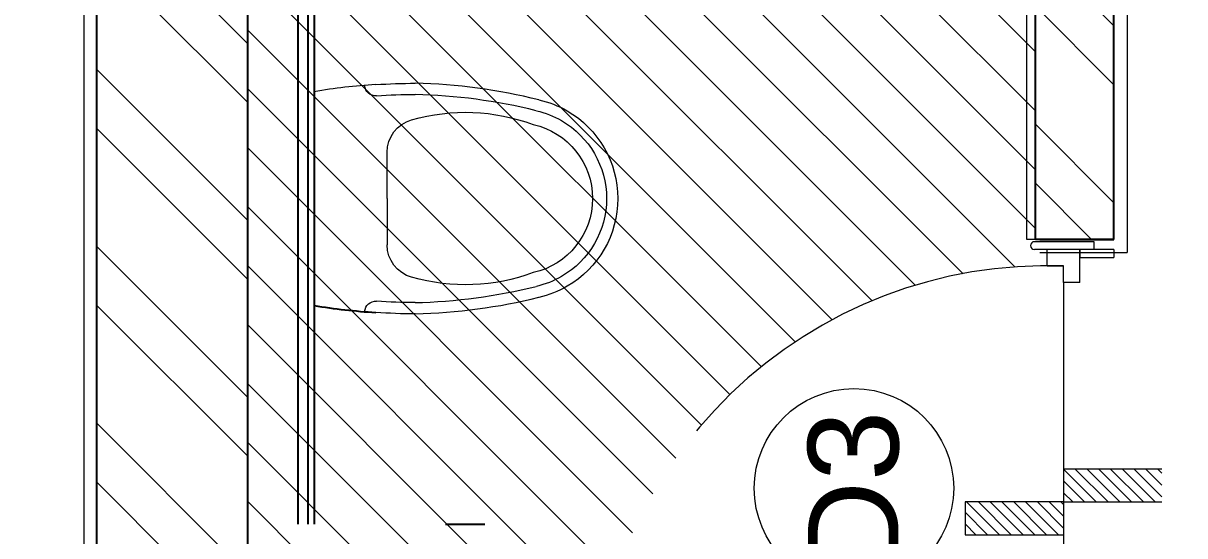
# Model space of a CAD drawing. Header units: metres. Extents: x 15463 to 32022, y 1223 to 33962.
# Drawn here: x 29499.717 to 29501.487, y 4123.404 to 4124.185 of the extents above; entities that cross this region are included whole.
import ezdxf

# ---------------------------------------------------------------- set-up
doc = ezdxf.new("R2010")
doc.units = ezdxf.units.M
doc.header["$LTSCALE"] = 0.1
doc.linetypes.add('DASHED2', pattern=[9.525, 6.35, -3.175])
for name, color, linetype, lineweight in [('DOOR', 7, 'Continuous', 20), ('HATCH', 250, 'Continuous', 13), ('LEVEL', 251, 'Continuous', 13), ('PLASTER', 252, 'Continuous', 15)]:
    doc.layers.add(name, color=color, linetype=linetype, lineweight=lineweight)
doc.styles.get("Standard").update_dxf_attribs({"font": 'arial.ttf'})

# ---------------------------------------------------------------- blocks, each defined once
blk = doc.blocks.new('xibet4')
at = {"lineweight": 20}
for p, q in [((-203.6, -182.1), (203.6, -182.1)), ((0, -321.4), (-88.1, -321.4)), ((0, -321.4), (-85.7, -321.4)), ((0, -321.4), (88.1, -321.4)), ((0, -321.4), (85.7, -321.4))]:
    blk.add_line(p, q, dxfattribs=at)
at = {"lineweight": 20, "extrusion": (0, 0, -1)}
for centre, major_axis, start_param, end_param in [((858.1, -362.9), (761.5, 761.5), 3.985561, 4.095654), ((-858.1, -362.9), (761.5, 761.5), 0.616735, 0.726828), ((865, -349.5), (767.1, 767.1), 3.684098, 3.903495), ((865, -349.5), (752, 752), 3.684098, 3.903495), ((-865, -349.5), (752, -752), -0.761903, -0.542505), ((-865, -349.5), (767.1, 767.1), 0.808894, 1.028291)]:
    blk.add_ellipse(centre, major_axis=major_axis, ratio=1, start_param=start_param, end_param=end_param, dxfattribs=at)
at = {"lineweight": 20}
for centre, major_axis, start_param, end_param in [((-217, -299.9), (15.2, 15.2), 5.430029, 6.988465), ((217, -299.9), (15.2, 15.2), 0.865517, 2.423953), ((851.8, -375), (757.6, 757.6), 2.286025, 2.356194), ((851.8, -375), (742.5, -742.5), 3.856821, 3.926991), ((-851.8, -375), (742.5, 742.5), 5.497787, 5.567957), ((-851.8, -375), (757.6, 757.6), 5.497787, 5.567957), ((-88.1, -385.7), (45.5, 45.5), 0.785398, 2.078252), ((88.1, -385.7), (45.5, -45.5), 1.063341, 2.356194), ((208.7, -470.4), (263.7, 263.7), 2.078252, 2.710479), ((-208.7, -470.4), (263.7, 263.7), 5.143503, 5.77573), ((0, -567.9), (136.4, -136.4), 4.149652, 4.45059), ((0, -567.9), (121.2, 121.2), 2.578855, 2.879793), ((0, -567.9), (102.3, -102.3), 4.149652, 5.497787), ((0, -567.9), (102.3, -102.3), 5.497787, 6.845923), ((0, -567.9), (121.2, 121.2), 4.974188, 5.275126), ((0, -567.9), (136.4, -136.4), 0.261799, 0.562737), ((0, -567.9), (121.2, 121.2), 2.879793, 3.926991), ((0, -567.9), (121.2, 121.2), 3.926991, 4.974188), ((0, -567.9), (136.4, -136.4), 4.45059, 5.497787), ((0, -567.9), (136.4, -136.4), 5.497787, 6.544985)]:
    blk.add_ellipse(centre, major_axis=major_axis, ratio=1, start_param=start_param, end_param=end_param, dxfattribs=at)

msp = doc.modelspace()

# ---------------------------------------------------------------- hatches: boundary and pattern name
at = {"layer": 'HATCH'}
h = msp.add_hatch(dxfattribs=at)
h.set_pattern_fill('ANSI32', color=256, scale=0.02, angle=90)
h.set_pattern_definition([(135, (29569.4144, 3572.19952), (-0.13470384, -0.13470384), []), (135, (29569.4144, 3572.28933), (-0.13470384, -0.13470384), [])])
h.paths.add_polyline_path([(29499.8292, 4125.1155), (29499.8292, 4119.0207), (29500.0592, 4119.0207), (29500.0592, 4119.422), (29500.0595, 4121.1856), (29500.3592, 4121.1856), (29500.3592, 4121.4156), (29500.0592, 4121.4156), (29500.0592, 4121.4156), (29500.0592, 4122.7556), (29500.3592, 4122.7556), (29500.3592, 4122.9856), (29500.0592, 4122.9856), (29500.0592, 4125.1155)])
h.paths.add_polyline_path([(29500.1292, 4118.9854), (29500.1292, 4118.8655), (29501.3792, 4118.8653), (29501.3792, 4119.0549), (29501.2593, 4119.0549), (29501.2593, 4119.0302), (29501.2592, 4118.9863), (29501.2592, 4118.9853)])
h.paths.add_polyline_path([(29500.9592, 4122.9855), (29500.9592, 4122.7555), (29501.1492, 4122.7555), (29501.1492, 4121.4155), (29500.9592, 4121.4155), (29500.9592, 4121.1855), (29501.2594, 4121.1855), (29501.2592, 4119.8552), (29501.3792, 4119.8552), (29501.3792, 4123.0558), (29501.2594, 4123.0558), (29501.2594, 4122.9855)])
h.paths.add_polyline_path([(29502.4992, 4118.9855), (29502.4992, 4119.0456), (29502.3792, 4119.0456), (29502.3792, 4118.9855), (29502.3792, 4118.3683), (29502.4992, 4118.3683), (29502.4992, 4118.8655), (29505.0092, 4118.8655), (29505.0092, 4118.9855)])
h.paths.add_polyline_path([(29505.3792, 4118.6855), (29505.3792, 4118.1465), (29505.6092, 4118.1465), (29505.6092, 4118.6855)])
h.paths.add_polyline_path([(29505.3792, 4117.1444), (29505.3792, 4116.6755), (29505.6092, 4116.6755), (29505.6092, 4117.1444)])
h.paths.add_polyline_path([(29505.3792, 4119.7597), (29505.3792, 4118.9855), (29505.6092, 4118.9855), (29505.6092, 4119.7597)])
h.paths.add_polyline_path([(29505.3792, 4122.0356), (29505.3792, 4121.2597), (29505.6092, 4121.2597), (29505.6092, 4122.0356)])
h.paths.add_polyline_path([(29504.6092, 4122.2955), (29504.6092, 4122.9005), (29504.3792, 4122.9005), (29504.3792, 4122.1855), (29502.3792, 4122.1855), (29502.3792, 4120.0456), (29502.4992, 4120.0456), (29502.4992, 4122.0655), (29505.0092, 4122.0655), (29505.0092, 4122.2955)])
h.paths.add_polyline_path([(29504.3792, 4125.1155), (29504.3792, 4124.4005), (29504.6092, 4124.4005), (29504.6092, 4125.1155)])
h.paths.add_polyline_path([(29500.4292, 4125.4155), (29500.4292, 4125.1856), (29501.2592, 4125.1855), (29501.2594, 4123.8558), (29501.3792, 4123.8558), (29501.3792, 4125.1855), (29504.0092, 4125.1855), (29504.0092, 4125.4155)])
at = {"layer": 'LEVEL'}
h = msp.add_hatch(dxfattribs=at)
h.set_pattern_fill('ANSI31', color=256, scale=0.02, angle=90)
h.set_pattern_definition([(135, (29569.414394, 3572.19952), (-0.0449012806, -0.0449012806), [])])
h.paths.add_polyline_path([(29488.2785, 4112.7406), (29488.2785, 4109.3807), (29488.6485, 4109.3807), (29489.0485, 4109.3807), (29489.0485, 4109.9098), (29489.0769, 4109.9098), (29489.0769, 4112.0816), (29489.0643, 4112.0816), (29489.0555, 4112.0816, -1), (29489.0555, 4112.0936), (29489.0485, 4112.0957), (29489.0485, 4112.7406)])
h.paths.add_polyline_path([(29488.8582, 4110.274), (29488.8582, 4109.6478), (29488.3966, 4109.6478), (29488.3966, 4110.274)], flags=16)
h.paths.add_polyline_path([(29488.2785, 4116.3606), (29488.2785, 4113.0007), (29489.0485, 4113.0007), (29489.0485, 4113.0207), (29489.0485, 4113.6456), (29489.0555, 4113.6478, -1), (29489.0555, 4113.6598), (29489.0769, 4113.6598), (29489.0769, 4115.8315), (29489.0555, 4115.8315, -1), (29489.0555, 4115.8435), (29489.0485, 4115.8456), (29489.0485, 4116.3606)])
h.paths.add_polyline_path([(29488.8526, 4113.934), (29488.8526, 4113.3077), (29488.391, 4113.3077), (29488.391, 4113.934)], flags=16)
h.paths.add_polyline_path([(29505.0092, 4103.4068), (29505.0092, 4103.4452), (29504.6092, 4103.4452), (29504.6092, 4102.8402), (29504.6021, 4102.8381, -1), (29504.6021, 4102.8261), (29504.5808, 4102.8261), (29504.5808, 4102.7961), (29504.5808, 4101.3544), (29504.6021, 4101.3544, -1), (29504.6021, 4101.3424), (29504.6092, 4101.3402), (29504.6092, 4100.5552), (29505.3792, 4100.5552), (29505.3792, 4103.4068)])
h.paths.add_polyline_path([(29505.2472, 4101.3086), (29505.2472, 4100.6823), (29504.7856, 4100.6823), (29504.7856, 4101.3086)], flags=16)
h.paths.add_polyline_path([(29504.6092, 4112.7555), (29504.6092, 4112.7203), (29504.6092, 4112.0878), (29504.6021, 4112.0856, -1), (29504.6021, 4112.0736), (29504.5808, 4112.0736), (29504.5808, 4109.9019), (29504.6021, 4109.9019, -0.414214), (29504.6081, 4109.8959), (29504.6092, 4109.9603), (29504.6092, 4109.3652), (29505.3792, 4109.3652), (29505.3792, 4112.7555)])
h.paths.add_polyline_path([(29505.2419, 4110.1777), (29505.2419, 4109.5514), (29504.7803, 4109.5514), (29504.7803, 4110.1777)], flags=16)
h.paths.add_polyline_path([(29505.0092, 4116.3755), (29504.6092, 4116.3755), (29504.6092, 4115.8529), (29504.6021, 4115.8508, -1), (29504.6021, 4115.8388), (29504.5808, 4115.8388), (29504.5808, 4113.667), (29504.6021, 4113.667, -1), (29504.6021, 4113.655), (29504.6092, 4113.6529), (29504.6092, 4112.9852), (29505.3792, 4112.9852), (29505.3792, 4116.3755)])
h.paths.add_polyline_path([(29505.253, 4113.8679), (29505.253, 4113.2416), (29504.7914, 4113.2416), (29504.7914, 4113.8679)], flags=16)
h.paths.add_polyline_path([(29504.6092, 4125.1855), (29504.6092, 4125.1155), (29504.6092, 4124.4005), (29504.6021, 4124.3983, -1), (29504.6021, 4124.3863), (29504.5808, 4124.3863), (29504.5808, 4122.9146), (29504.5934, 4122.9146), (29504.6021, 4122.9146, -1), (29504.6021, 4122.9026), (29504.6092, 4122.9005), (29504.6092, 4122.2955), (29505.0092, 4122.2955), (29505.0092, 4122.3356), (29505.3792, 4122.3356), (29505.3792, 4125.1855)])
h.paths.add_polyline_path([(29505.2257, 4123.1029), (29505.2257, 4122.4766), (29504.7641, 4122.4766), (29504.7641, 4123.1029)], flags=16)
h.paths.add_polyline_path([(29505.1754, 4122.7839), (29505.1754, 4123.0876), (29505.0263, 4123.0876), (29505.0263, 4122.7839)], flags=8)
h.paths.add_polyline_path([(29505.1754, 4122.5044), (29505.1754, 4122.8006), (29505.0263, 4122.8006), (29505.0263, 4122.5044)], flags=8)
h.paths.add_polyline_path([(29504.9556, 4122.7858), (29504.9556, 4123.1103), (29504.8108, 4123.1103), (29504.8108, 4122.7858)], flags=24)
h.paths.add_polyline_path([(29504.9556, 4122.5498), (29504.9556, 4122.7549), (29504.8108, 4122.7549), (29504.8108, 4122.5498)], flags=8)
h.paths.add_polyline_path([(29505.1278, 4123.2047), (29505.1278, 4124.3039), (29504.8906, 4124.3039), (29504.8906, 4123.2047)], flags=24)
h = msp.add_hatch(dxfattribs=at)
h.set_pattern_fill('ANSI31', color=256, scale=0.02, angle=90)
h.set_pattern_definition([(135, (29569.414394, 3844.14269), (-0.04490128, -0.04490128), [])])
edge = h.paths.add_edge_path()
edge.add_line((29500.0592, 4122.9855), (29500.0592, 4125.1155))
edge.add_line((29500.0592, 4125.1155), (29501.2593, 4125.1853))
edge.add_line((29501.2593, 4125.1853), (29501.2593, 4125.1056))
edge.add_line((29501.2593, 4125.1056), (29501.2593, 4123.8517))
edge.add_line((29501.2593, 4123.8517), (29501.2582, 4123.8517))
edge.add_arc((29501.2582, 4123.8457), 0.006, 450, 630)
edge.add_line((29501.2582, 4123.8397), (29501.2774, 4123.8397))
edge.add_line((29501.2774, 4123.8397), (29501.2774, 4123.8151))
edge.add_arc((29501.2778, 4123.1207), 0.6944, 450.0337, 540)
edge.add_line((29500.5834, 4123.1207), (29500.5834, 4123.0957))
edge.add_line((29500.5834, 4123.0957), (29501.2774, 4123.0957))
edge.add_line((29501.2774, 4123.0957), (29501.2774, 4123.0707))
edge.add_line((29501.2774, 4123.0707), (29501.2582, 4123.0707))
edge.add_arc((29501.2582, 4123.0647), 0.006, 450, 630)
edge.add_line((29501.2582, 4123.0587), (29501.2593, 4123.0587))
edge.add_line((29501.2593, 4123.0587), (29501.2593, 4122.9856))
edge.add_line((29501.2593, 4122.9856), (29500.0592, 4122.9855))
h = msp.add_hatch(dxfattribs=at)
h.set_pattern_fill('ANSI31', color=256, scale=0.004, angle=90)
h.set_pattern_definition([(135, (29569.414325, 3844.142134), (-0.0089802561, -0.0089802561), [])])
h.paths.add_polyline_path([(29501.1523, 4123.4058), (29501.1523, 4123.4558), (29501.3023, 4123.4558), (29501.3023, 4123.4058)])
h.paths.add_polyline_path([(29501.3023, 4123.4558), (29501.3023, 4123.5058), (29501.4523, 4123.5058), (29501.4523, 4123.4558)])

# ---------------------------------------------------------------- linework, layer by layer
for p, q in [((29499.8292, 4114.862), (29499.8292, 4125.4156)), ((29501.2594, 4123.8558), (29501.2592, 4125.1855)), ((29501.3792, 4123.8558), (29501.3792, 4125.1855)), ((29500.0592, 4122.9856), (29500.0592, 4125.1155)), ((29500.1356, 4125.1155), (29500.1356, 4123.422)), ((29500.1506, 4125.1155), (29500.1506, 4123.422)), ((29500.1606, 4125.1155), (29500.1606, 4123.422)), ((29500.1603, 4124.0809), (29500.1603, 4123.7551)), ((29501.3792, 4123.8558), (29501.2594, 4123.8558)), ((29501.2664, 4123.8558), (29501.3792, 4123.8558)), ((29500.3606, 4123.422), (29500.4206, 4123.422))]:
    msp.add_line(p, q)
at = {"color": 2, "true_color": 0xf1eb1f}
msp.add_lwpolyline([(29488.0485, 4122.3356), (29492.5085, 4122.3356), (29492.5085, 4119.9503), (29493.8292, 4119.9503), (29493.8292, 4117.01), (29498.0592, 4117.021), (29498.0592, 4114.862), (29499.8292, 4114.862), (29499.8292, 4125.4156), (29505.6092, 4125.4155), (29505.6092, 4100.3252), (29499.8292, 4100.3252), (29499.8292, 4107.5506), (29493.8292, 4107.5506), (29493.8292, 4105.7712), (29492.5085, 4105.7712), (29492.5085, 4103.4068), (29488.0485, 4103.4068), (29488.0485, 4122.3356)], dxfattribs=at)
msp.add_ellipse((29500.3049, 4124.6045), major_axis=(-0.6092, -0.6092), ratio=1, start_param=0.616735, end_param=0.726828)
at = {"layer": 'DOOR'}
for p, q in [((29501.3491, 4123.8523), (29501.2581, 4123.8523)), ((29501.3491, 4123.8403), (29501.3491, 4123.8523)), ((29501.3792, 4123.8403), (29501.2581, 4123.8403)), ((29501.2773, 4123.8153), (29501.2773, 4123.8403)), ((29501.3273, 4123.7903), (29501.3273, 4123.8403)), ((29501.3273, 4123.8403), (29501.3273, 4123.8283)), ((29501.3273, 4123.8283), (29501.3792, 4123.8283)), ((29501.3792, 4123.8403), (29501.3792, 4123.8283)), ((29501.2773, 4123.8153), (29501.3023, 4123.8153)), ((29501.3023, 4123.7903), (29501.3023, 4123.8153)), ((29501.3273, 4123.7903), (29501.3023, 4123.7903))]:
    msp.add_line(p, q, dxfattribs=at)
msp.add_arc((29501.2581, 4123.8463), 0.006, 90, 270, dxfattribs=at)
at = {"layer": 'DOOR', "linetype": 'DASHED2'}
msp.add_arc((29501.2777, 4123.1213), 0.6944, 87.9705, 180, dxfattribs=at)
at = {"layer": 'LEVEL'}
for p, q in [((29501.3023, 4123.7903), (29501.3023, 4123.1213)), ((29501.4523, 4123.5058), (29501.3023, 4123.5058)), ((29501.3023, 4123.4558), (29501.1523, 4123.4558)), ((29501.1523, 4123.4558), (29501.1523, 4123.4058)), ((29501.3023, 4123.4558), (29501.4523, 4123.4558)), ((29501.1523, 4123.4058), (29501.3023, 4123.4058))]:
    msp.add_line(p, q, dxfattribs=at)
msp.add_circle((29500.983, 4123.4766), 0.1519, dxfattribs=at)
at = {"layer": 'PLASTER'}
for p, q in [((29499.8092, 4125.4355), (29499.8092, 4118.1901)), ((29501.2464, 4123.8558), (29501.2464, 4125.1655)), ((29501.3992, 4125.1655), (29501.3992, 4123.8358)), ((29501.2664, 4123.8558), (29501.2464, 4123.8558)), ((29501.2664, 4123.8358), (29501.3992, 4123.8358))]:
    msp.add_line(p, q, dxfattribs=at)

# ---------------------------------------------------------------- block references
at = {"xscale": -0.0008, "yscale": 0.0008, "zscale": 0.0008, "rotation": 90}
msp.add_blockref('xibet4', (29500.0145, 4123.918), dxfattribs=at)

# ---------------------------------------------------------------- texts
at = {"layer": 'LEVEL'}
msp.add_text('D3', height=0.13794, rotation=90, dxfattribs=at).set_placement((29501.0507, 4123.3485))

doc.saveas('drawing.dxf')
